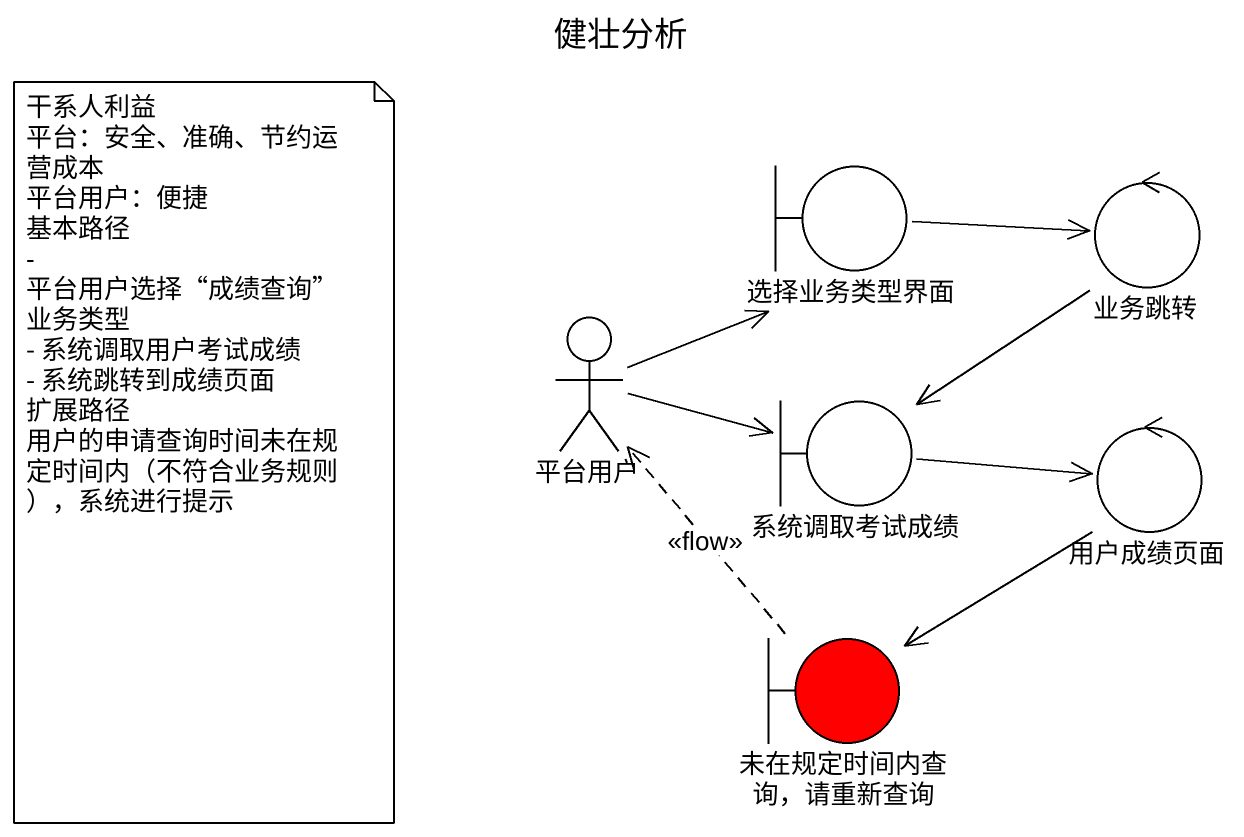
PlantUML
@startuml
title 健壮分析
boundary 选择业务类型界面
control 业务跳转
actor 平台用户
boundary 系统调取考试成绩
control 用户成绩页面
boundary "未在规定时间内查询，请重新查询" as 未在规定时间内查询_请重新查询 #FF0000
选择业务类型界面 -right-> 业务跳转
业务跳转 --> 系统调取考试成绩
平台用户 -up-> 选择业务类型界面
平台用户 -right-> 系统调取考试成绩
系统调取考试成绩 -right-> 用户成绩页面
用户成绩页面 --> 未在规定时间内查询_请重新查询
未在规定时间内查询_请重新查询 .up.> 平台用户 : <<flow>>
note as N1
  干系人利益
  平台：安全、准确、节约运营成本
  平台用户：便捷
  基本路径
  - 平台用户选择“成绩查询”业务类型
  - 系统调取用户考试成绩
  - 系统跳转到成绩页面
  扩展路径
  用户的申请查询时间未在规定时间内（不符合业务规则），系统进行提示
end note
@enduml
